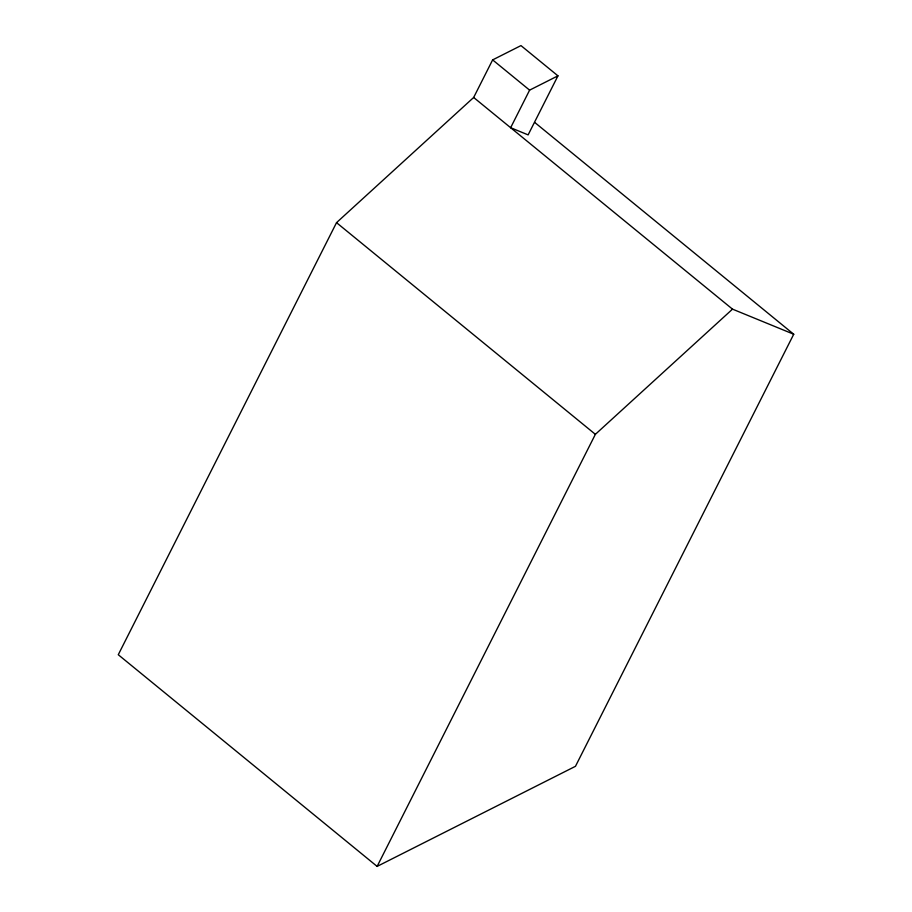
<?xml version="1.0" encoding="UTF-8"?>
<svg xmlns="http://www.w3.org/2000/svg" width="912" height="912" viewBox="0 0 912 912"><rect width="100%" height="100%" fill="white"/><g stroke="black" fill="none" stroke-linecap="round" stroke-linejoin="round"><path stroke-width="1.37" d="M557.95 75.844L529.61 90.14L510.64 127.714L528.128 134.885L557.95 75.844L520.969 45.6L492.64 59.896L473.659 97.47L336.528 222.653L118.275 654.725L377.123 866.4L575.472 766.308L793.725 334.237L534.877 122.561M377.123 866.4L595.376 434.329L732.507 309.145L793.725 334.237M492.64 59.896L529.61 90.14M473.659 97.47L732.507 309.145M336.528 222.653L595.376 434.329"/></g></svg>
